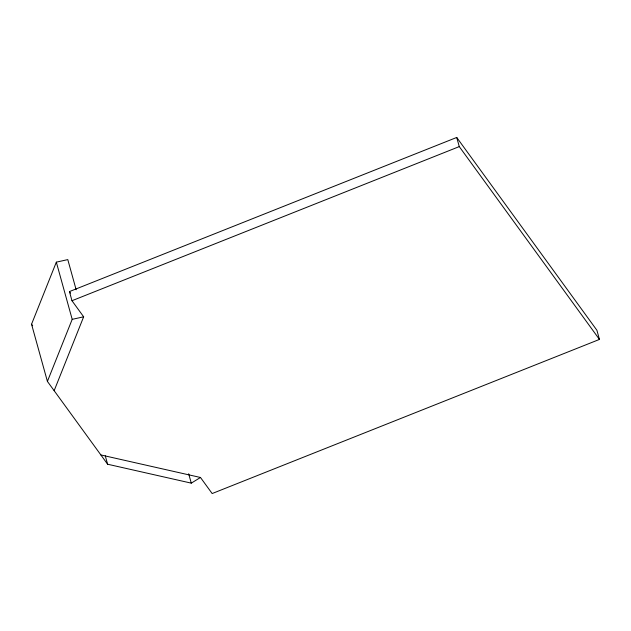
<?xml version="1.0" encoding="UTF-8"?>
<svg xmlns="http://www.w3.org/2000/svg" width="631" height="631" viewBox="0 0 631 631"><rect width="100%" height="100%" fill="white"/><g stroke="black" fill="none" stroke-linecap="round" stroke-linejoin="round"><path stroke-width="0.95" d="M54.148 390.692L83.655 316.801L71.973 300.727L69.434 291.577L456.726 137.455L596.91 330.273L599.45 339.423L212.158 493.545L200.477 477.478L191.28 483.141L107.617 464.227L47.412 381.416L31.55 324.224L56.333 262.157L67.793 259.601L76.154 289.747M47.412 381.416L72.194 319.349L56.333 262.157M71.973 300.727L459.265 146.605L599.45 339.423M72.194 319.349L83.655 316.801M100.881 454.959L200.477 477.478M69.434 291.577L70.546 293.107M31.55 324.224L32.67 325.77M456.726 137.455L459.265 146.605M188.677 473.771L191.28 483.141M105.274 455.787L107.617 464.227"/></g></svg>
